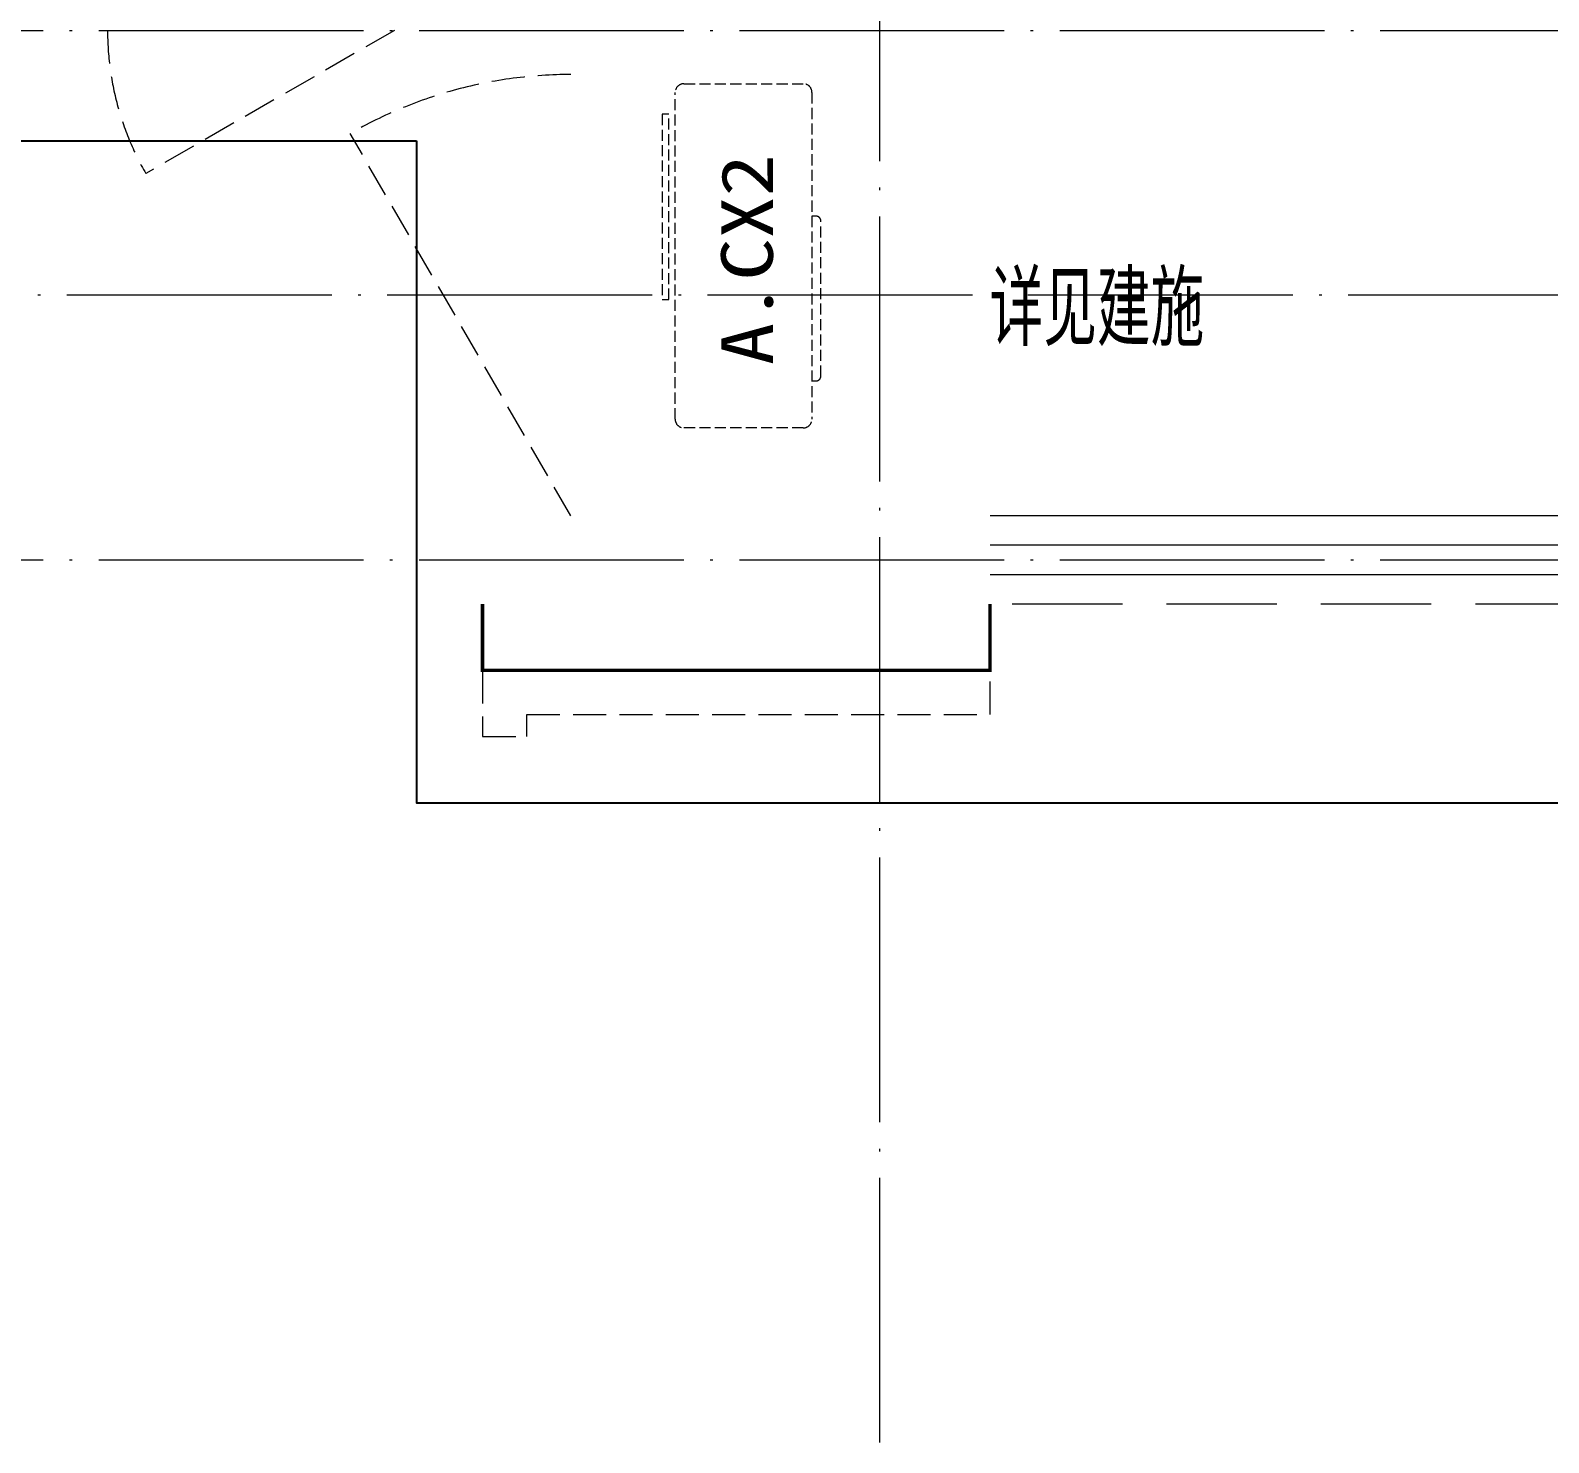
# Model space of a CAD drawing. Extents: x 27938 to 983267, y -209821 to 1628073.
# Drawn here: x 683892 to 687333, y 517240 to 520440 of the extents above; entities that cross this region are included whole.
import ezdxf

# ---------------------------------------------------------------- set-up
doc = ezdxf.new("R2010")
doc.units = 0
doc.header["$LTSCALE"] = 1000
doc.header["$MEASUREMENT"] = 0
doc.linetypes.add('DASH', pattern=[0.35, 0.25, -0.1])
doc.linetypes.add('DOTE', pattern=[2.42, 2, -0.2, 0.02, -0.2])
for name, color, linetype in [('$RECOVER_210609100354-0', 7, 'Continuous'), ('3.5方案汇报，与郭总、侯月琴确定户型_t8$0$2020.03.04 -1安徽标准化洋房户型(UA）_t8_t8$0$看线', 154, 'Continuous'), ('PUB_TEXT', 4, 'Continuous'), ('看线', 251, 'Continuous')]:
    doc.layers.add(name, color=color, linetype=linetype)
for name, color, linetype, lineweight in [('DOTE', 19, 'DOTE', 9), ('WINDOW', 144, 'Continuous', 15), ('平面-栏杆', 135, 'Continuous', 15), ('平面-看线', 45, 'Continuous', 15), ('平面-空调预留孔', 173, 'Continuous', 15)]:
    doc.layers.add(name, color=color, linetype=linetype, lineweight=lineweight)
doc.styles.add('_TCH_AXIS', font='COMPLEX', dxfattribs={"bigfont": 'GBCBIG'})
doc.styles.add('黑体', font='')
doc.styles.get('黑体').set_extended_font_data('SimHei')

# ---------------------------------------------------------------- blocks, each defined once
blk = doc.blocks.new('GFDGDGRDGRDG')
at = {"layer": 'DOTE', "linetype": 'DOTE', "ltscale": 0.3}
for p, q in [((578993.7, 360558.3), (578993.7, 368758.3)), ((573593.7, 363758.3), (626393.7, 363758.3)), ((626393.7, 363158.3), (573593.7, 363158.3)), ((573593.7, 362558.3), (626393.7, 362558.3))]:
    blk.add_line(p, q, dxfattribs=at)
blk = doc.blocks.new('ferre')
at = {"layer": '平面-空调预留孔', "linetype": 'DASH', "ltscale": 0.1}
for p, q in [((93392.7, 115403.5), (93392.7, 115393.5)), ((93402.7, 115383.5), (93755.6, 115383.5)), ((93765.6, 115393.5), (93765.6, 115403.5))]:
    blk.add_line(p, q, dxfattribs=at)
blk.add_lwpolyline([(93996.7, 115742.6), (93576.8, 115742.6), (93576.8, 115727.5), (93996.7, 115727.5)], close=True, dxfattribs=at)
blk.add_lwpolyline([(94045.9, 115403.5), (93305.9, 115403.5, -0.414214), (93285.9, 115423.5), (93285.9, 115693.5, -0.414214), (93305.9, 115713.5), (94045.9, 115713.5, -0.414214), (94065.9, 115693.5), (94065.9, 115423.5, -0.414214)], format="xyb", close=True, dxfattribs=at)
for centre, start, end in [((93402.7, 115393.5), 180, 270), ((93755.6, 115393.5), 270, 0)]:
    blk.add_arc(centre, 10, start, end, dxfattribs=at)
at = {"layer": '平面-空调预留孔', "color": 251, "linetype": 'DASH', "ltscale": 0.1, "true_color": 0x636466, "style": '黑体', "width": 1.2}
blk.add_text('A.CX2', height=117.05, dxfattribs=at).set_placement((93428.3, 115492.1))
blk = doc.blocks.new('fergve')
at = {"layer": '平面-空调预留孔', "linetype": 'DASH', "ltscale": 0.1}
blk.add_blockref('ferre', (25670, -60415.8), dxfattribs=at)

msp = doc.modelspace()

# ---------------------------------------------------------------- linework, layer by layer
at = {"layer": '$RECOVER_210609100354-0', "color": 30, "const_width": 8}
msp.add_lwpolyline([(684916.6, 519140.4), (684916.6, 518990.4), (686066.6, 518990.4), (686066.6, 519140.4)], dxfattribs=at)
at = {"layer": 'WINDOW', "color": 250, "linetype": 'DASH', "ltscale": 0.3}
for points in [[(684716.6, 520440.4), (684153.5, 520115.8, -0.131485), (684066.6, 520440.4)], [(685116.6, 519340.4), (684616.6, 520206.5, -0.131652), (685116.6, 520340.4)]]:
    msp.add_lwpolyline(points, format="xyb", dxfattribs=at)
at = {"layer": '平面-栏杆'}
for points in [[(690566.6, 519273.8), (686066.6, 519273.8)], [(690566.6, 519207.1), (686066.6, 519207.1)]]:
    msp.add_lwpolyline(points, dxfattribs=at)
at = {"layer": '平面-看线'}
msp.add_lwpolyline([(690566.6, 519340.4), (686066.6, 519340.4)], dxfattribs=at)
at = {"layer": '平面-看线', "linetype": 'DASH'}
msp.add_lwpolyline([(690566.6, 519140.4), (686066.6, 519140.4)], dxfattribs=at)
at = {"layer": '平面-看线', "linetype": 'DASH', "ltscale": 0.3}
msp.add_lwpolyline([(684916.6, 518990.4), (684916.6, 518840.4), (685016.6, 518840.4), (685016.6, 518890.4), (686066.6, 518890.4), (686066.6, 518990.4)], dxfattribs=at)
at = {"layer": '看线', "color": 202, "ltscale": 0.5}
msp.add_lwpolyline([(682916.6, 520340.4), (682916.6, 520190.4), (684766.6, 520190.4)], dxfattribs=at)
at = {"layer": '看线', "color": 201}
msp.add_lwpolyline([(684766.6, 520190.4), (684766.6, 518690.4), (704466.6, 518690.4), (704466.6, 520190.4), (706816.6, 520190.4)], dxfattribs=at)

# ---------------------------------------------------------------- block references
at = {"rotation": 90}
msp.add_blockref('fergve', (740650.7, 400583.7), dxfattribs=at)
at = {"layer": '3.5方案汇报，与郭总、侯月琴确定户型_t8$0$2020.03.04 -1安徽标准化洋房户型(UA）_t8_t8$0$看线', "ltscale": 10}
msp.add_blockref('GFDGDGRDGRDG', (106822.9, 156682.1), dxfattribs=at)

# ---------------------------------------------------------------- texts
at = {"layer": 'PUB_TEXT', "style": '_TCH_AXIS'}
msp.add_text('详见建施', height=168.79, dxfattribs=at).set_placement((686065.8, 519725.1))

doc.saveas('drawing.dxf')
